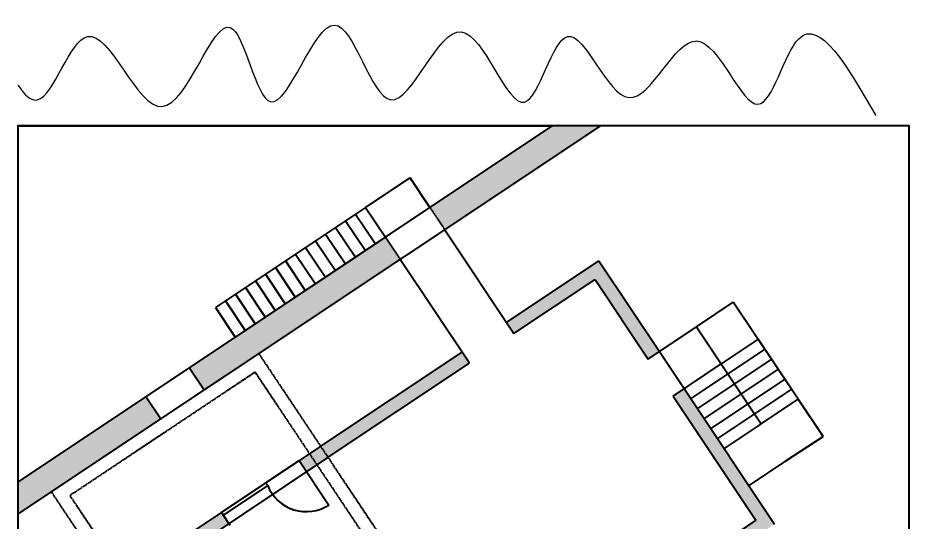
# Model space of a CAD drawing. Header units: inches. Extents: x -422522 to 22891, y -2973 to 414515.
# Drawn here: x -902 to 1098, y 1233 to 2366 of the extents above; entities that cross this region are included whole.
import ezdxf

# ---------------------------------------------------------------- set-up
doc = ezdxf.new("R2010")
doc.units = ezdxf.units.IN
doc.header["$MEASUREMENT"] = 0
for name, pattern in [('ACAD_ISO07W100', [3, 0, -3]), ('DASHEDX2', [1.5, 1, -0.5]), ('DOT2', [0.125, 0, -0.125])]:
    doc.linetypes.add(name, pattern=pattern)
doc.layers.get('0').update_dxf_attribs({"lineweight": 40})
doc.layers.add('PRIMOPIANO', color=151, linetype='Continuous')

msp = doc.modelspace()

# ---------------------------------------------------------------- hatches: boundary and pattern name
h = msp.add_hatch(color=0)
h.dxf.hatch_style = 1
h.paths.add_polyline_path([(-581.60585, 1464.81223), (-614.88786, 1514.73525), (-902.23904, 1323.1678), (-902.23904, 1251.05678)])
h.paths.add_polyline_path([(-361.16945, 1611.76983), (-272.64853, 1670.78378), (-305.51351, 1720.98482), (-414.41776, 1648.38198), (-517.59213, 1579.59907), (-484.31012, 1529.67605)])
h.paths.add_polyline_path([(-44.15538, 1823.11254), (-77.43739, 1873.03556), (-305.51351, 1720.98482), (-272.64853, 1670.78378)])
h.paths.add_polyline_path([(405.9275, 2123.1678), (297.76096, 2123.1678), (22.40864, 1939.59959), (55.69065, 1889.67657)])
h = msp.add_hatch()
h.set_pattern_fill('ANSI31', color=0)
h.paths.add_polyline_path([(-663.48105, 1109.76616), (-688.44256, 1093.12515), (-294.60542, 502.36944), (-269.64392, 519.01045)])
h.paths.add_polyline_path([(-428.84288, 1230.13609), (-441.39939, 1248.97086), (-441.40062, 1248.97003), (-445.48389, 1255.0976), (-663.48105, 1109.76616), (-646.84005, 1084.80465)])
h.paths.add_polyline_path([(592.75797, 1532.96044), (567.84051, 1516.25336), (753.77795, 1237.3472), (154.70173, 837.96306), (171.34274, 813.00155), (795.38046, 1229.0267)])
h.paths.add_polyline_path([(171.34274, 813.00155), (154.70173, 837.96306), (129.74023, 821.32205), (146.38123, 796.36055)])
h.paths.add_polyline_path([(146.38123, 796.36055), (129.74023, 821.32205), (-286.28492, 543.97196), (-269.64392, 519.01045)])
h.paths.add_polyline_path([(111.16067, 1590.13846), (94.51967, 1615.09997), (-222.4944, 1403.75726), (-205.85339, 1378.79575)])
h.paths.add_polyline_path([(-247.45591, 1387.11625), (-270.75054, 1371.5865), (-254.10954, 1346.62499), (-230.8149, 1362.15475)])
h.paths.add_polyline_path([(-222.4944, 1403.75726), (-247.45591, 1387.11625), (-230.8149, 1362.15475), (-205.85339, 1378.79575)])
h.paths.add_polyline_path([(393.22282, 1778.17989), (512.36017, 1599.47387), (537.29541, 1616.15428), (401.54332, 1819.78241), (194.3657, 1681.66399), (211.00671, 1656.70249)])

# ---------------------------------------------------------------- linework, layer by layer
for p, q in [((-902.23904, 2123.1678), (297.76096, 2123.1678)), ((-902.23904, 2123.1678), (-902.23904, 1323.1678)), ((-902.23904, 1323.1678), (297.76096, 2123.1678)), ((-902.23904, 1251.05678), (405.9275, 2123.1678)), ((-121.81341, 1939.59959), (-21.96737, 2006.16361)), ((22.40864, 1939.59959), (-21.96737, 2006.16361)), ((-121.81341, 1939.59959), (-458.79378, 1714.94601)), ((-121.81341, 1939.59959), (-77.43739, 1873.03556)), ((55.69065, 1889.67657), (211.00671, 1656.70249)), ((-77.43739, 1873.03556), (-414.41776, 1648.38198)), ((111.16067, 1590.13846), (-44.15538, 1823.11254)), ((194.3657, 1681.66399), (401.54332, 1819.78241)), ((401.54332, 1819.78241), (537.29541, 1616.15428)), ((211.00671, 1656.70249), (393.22282, 1778.17989)), ((393.22282, 1778.17989), (512.36017, 1599.47387)), ((620.24076, 1671.64615), (702.89633, 1726.99284)), ((904.49881, 1425.91666), (702.89633, 1726.99284)), ((-458.79378, 1714.94601), (-414.41776, 1648.38198)), ((-222.4944, 1403.75726), (94.51967, 1615.09997)), ((-205.85339, 1378.79575), (111.16067, 1590.13846)), ((-484.31012, 1529.67605), (-517.59213, 1579.59907)), ((592.75797, 1532.96044), (795.38046, 1229.0267)), ((-581.60585, 1464.81223), (-614.88786, 1514.73525)), ((567.84051, 1516.25336), (753.77795, 1237.3472)), ((-222.4944, 1403.75726), (-688.44256, 1093.12515)), ((-445.48389, 1255.0976), (-426.34672, 1226.39185)), ((753.77795, 1237.3472), (154.70173, 837.96306))]:
    msp.add_line(p, q)
at = {"ltscale": 0.5}
for p, q in [((-144.27877, 1924.62268), (-166.74413, 1909.64577)), ((-121.81341, 1939.59959), (-144.27877, 1924.62268)), ((-144.27877, 1924.62268), (-99.90275, 1858.05866)), ((-166.74413, 1909.64577), (-189.20948, 1894.66887)), ((-166.74413, 1909.64577), (-122.36811, 1843.08175)), ((-189.20948, 1894.66887), (-211.67484, 1879.69196)), ((-189.20948, 1894.66887), (-144.83347, 1828.10485)), ((-234.1402, 1864.71506), (-256.60556, 1849.73815)), ((-211.67484, 1879.69196), (-234.1402, 1864.71506)), ((-234.1402, 1864.71506), (-189.76418, 1798.15104)), ((-211.67484, 1879.69196), (-167.29883, 1813.12794)), ((-256.60556, 1849.73815), (-279.07092, 1834.76125)), ((-256.60556, 1849.73815), (-212.22954, 1783.17413)), ((-279.07092, 1834.76125), (-301.53627, 1819.78434)), ((-279.07092, 1834.76125), (-234.6949, 1768.19722)), ((-324.00163, 1804.80744), (-346.46699, 1789.83053)), ((-301.53627, 1819.78434), (-324.00163, 1804.80744)), ((-324.00163, 1804.80744), (-279.62562, 1738.24341)), ((-301.53627, 1819.78434), (-257.16026, 1753.22032)), ((-346.46699, 1789.83053), (-368.93235, 1774.85363)), ((-346.46699, 1789.83053), (-302.09097, 1723.26651)), ((-368.93235, 1774.85363), (-391.39771, 1759.87672)), ((-368.93235, 1774.85363), (-324.55633, 1708.2896)), ((-413.86306, 1744.89982), (-436.32842, 1729.92291)), ((-391.39771, 1759.87672), (-413.86306, 1744.89982)), ((-413.86306, 1744.89982), (-369.48705, 1678.33579)), ((-391.39771, 1759.87672), (-347.02169, 1693.3127)), ((-436.32842, 1729.92291), (-458.79378, 1714.94601)), ((-436.32842, 1729.92291), (-391.95241, 1663.35889)), ((-458.79378, 1714.94601), (-414.41776, 1648.38198)), ((512.36017, 1599.47387), (620.24336, 1671.64227)), ((620.24512, 1671.64615), (675.81838, 1588.65221)), ((759.01468, 1644.12952), (675.81225, 1588.64812)), ((778.60535, 1614.73453), (759.15541, 1643.90519)), ((773.99521, 1621.6667), (690.79278, 1566.18529)), ((537.29541, 1616.15428), (592.9778, 1533.10784)), ((793.58343, 1592.27007), (778.60535, 1614.73453)), ((567.84051, 1516.25336), (675.81838, 1588.65221)), ((675.81838, 1588.65221), (690.79646, 1566.18775)), ((788.97329, 1599.20223), (705.77086, 1543.72083)), ((849.02879, 1509.12169), (793.58343, 1592.27007)), ((690.79646, 1566.18775), (607.58798, 1510.71543)), ((690.79646, 1566.18775), (705.77454, 1543.72328)), ((803.95504, 1576.74022), (720.75261, 1521.25882)), ((705.77454, 1543.72328), (622.56606, 1488.25096)), ((705.77454, 1543.72328), (720.75261, 1521.25882)), ((818.93312, 1554.27576), (735.73069, 1498.79436)), ((720.75261, 1521.25882), (637.54413, 1465.7865)), ((720.74894, 1521.25637), (735.72702, 1498.79191)), ((833.9112, 1531.8113), (750.70877, 1476.3299)), ((765.54121, 1454.0865), (848.88928, 1509.34684)), ((849.02879, 1509.12169), (904.49881, 1425.91666)), ((735.72702, 1498.79191), (652.51853, 1443.31959)), ((735.72702, 1498.79191), (750.70509, 1476.32745)), ((750.70509, 1476.32745), (667.49661, 1420.85513)), ((750.70264, 1476.32581), (765.68072, 1453.86135)), ((765.68072, 1453.86135), (682.47224, 1398.38903)), ((821.15074, 1370.65632), (904.49881, 1425.91666)), ((-205.85339, 1378.79575), (-646.84005, 1084.80465)), ((-345.63507, 1321.66348), (-270.75054, 1371.5865)), ((-270.75054, 1371.5865), (-204.18652, 1271.74046)), ((821.15074, 1370.65632), (737.94226, 1315.184)), ((-445.50002, 1255.12181), (-345.65398, 1321.68583)), ((-345.68045, 1321.73155), (-341.58105, 1315.57977)), ((-341.58105, 1315.57977), (-441.40062, 1248.97003)), ((-445.50002, 1255.12181), (-441.40062, 1248.97003))]:
    msp.add_line(p, q, dxfattribs=at)
at = {"linetype": 'ACAD_ISO07W100', "ltscale": 30}
for p, q in [((22.40864, 1939.59959), (55.69065, 1889.67657)), ((-77.43739, 1873.03556), (-44.15538, 1823.11254))]:
    msp.add_line(p, q, dxfattribs=at)
at = {"linetype": 'ACAD_ISO07W100'}
msp.add_line((22.40864, 1939.59959), (55.69065, 1889.67657), dxfattribs=at)
at = {"linetype": 'DOT2', "ltscale": 0.5}
for p, q in [((22.40864, 1939.59959), (55.69065, 1889.67657)), ((-77.43739, 1873.03556), (-44.15538, 1823.11254))]:
    msp.add_line(p, q, dxfattribs=at)
msp.add_lwpolyline([(-902.23904, 123.1678), (1097.76096, 123.1678), (1097.76096, 2123.1678), (-902.23904, 2123.1678)], close=True)
at = {"linetype": 'DASHEDX2'}
for points in [[(-361.16945, 1611.76983), (-827.11761, 1301.13772), (-72.72535, 169.54932), (393.22282, 480.18143)], [(-369.48995, 1570.16732), (-785.5151, 1292.81722), (-64.40484, 211.15184), (351.6203, 488.50194)]]:
    msp.add_lwpolyline(points, close=True, dxfattribs=at)
at = {"ltscale": 0.5}
msp.add_arc((-254.82691, 1350.25126), 93.42588, 201.78422916, 302.82249031, dxfattribs=at)
at = {"layer": 'PRIMOPIANO', "ltscale": 0.5}
msp.add_open_spline([(-902.18938, 2214.51272), (-887.26223, 2192.10549), (-834.67966, 2141.98253), (-742.11797, 2472.00179), (-573.97084, 1985.42071), (-422.31776, 2512.39702), (-341.03096, 2012.90446), (-187.31088, 2520.65149), (-71.65765, 2018.65583), (93.39112, 2497.79947), (235.51576, 2029.13993), (326.29625, 2459.52343), (469.0184, 2048.50691), (622.13619, 2452.05973), (763.40867, 2045.42556), (851.91387, 2443.48938), (959.70874, 2255.77941), (1022.75554, 2145.99207)], degree=3, knots=[792.1573313853, 792.1573313853, 792.1573313853, 792.1573313853, 863.3191491814, 1044.2481442261, 1274.3205522964, 1508.5486445926, 1698.8292047298, 1922.2701661882, 2132.6235887325, 2351.8318384703, 2564.0897529803, 2740.2385262745, 2934.2637627176, 3132.7077117623, 3330.3564912567, 3503.7706462311, 3748.0986702462, 3748.0986702462, 3748.0986702462, 3748.0986702462], dxfattribs=at)

doc.saveas('drawing.dxf')
